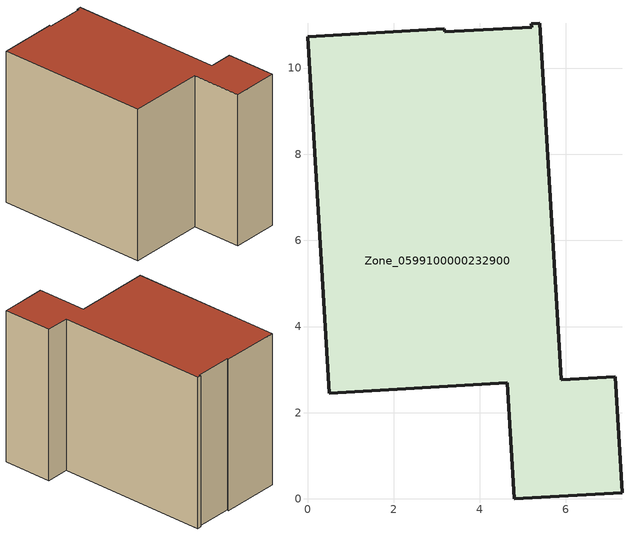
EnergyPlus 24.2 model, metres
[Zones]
Zone_0599100000232900
 floor ground (C_G): 5.39,11.04 5.89,2.76 7.14,2.83 7.3,0.14 4.8,0 4.64,2.69 0.5,2.45 0,10.73 3.18,10.91 3.18,10.84 5.2,10.95 5.2,11.03 z0
 wall outside (C_F): 3.18,10.91 0,10.73 0.5,2.45 4.64,2.69 4.8,0 7.3,0.14 7.14,2.83 5.89,2.76 5.39,11.04 5.2,11.03 5.2,10.95 3.18,10.84 3.18,10.91 z0:8.39
 roof outside (C_R): 5.89,2.76 5.39,11.04 5.2,11.03 5.2,10.95 3.18,10.84 3.18,10.91 0,10.73 0.5,2.45 4.64,2.69 4.8,0 7.3,0.14 7.14,2.83 z8.39
[BUILDING]
Pand.0599100000232900: North Axis=0; Terrain=City; Loads Convergence Tolerance Value=0.04; Temperature Convergence Tolerance Value=0.4; Solar Distribution=FullExterior; Maximum Number of Warmup Days=25; Minimum Number of Warmup Days=1
[Site:Location]
Rotterdam.The.Hague.AP_ZH_NLD Design_Conditions: Latitude=51.96; Longitude=4.45; Time Zone=1; Elevation=-4.5
[SITE:GROUNDTEMPERATURE:BUILDINGSURFACE]
18, 18, 18, 18, 18, 18, 18, 18, 18, 18, 18, 18
[MATERIAL] Thermal Absorptance=0.9; Solar Absorptance=0.7; Visible Absorptance=0.7
Name | Roughness | Thickness | Conductivity | Density | Specific Heat
G.TI.1975-1991 | MediumSmooth | 0.15 | 0.288461 | 540 | 1210
F.TI.1975-1991 | Rough | 0.3 | 0.230769 | 1920 | 840
R.TI.1975-1991 | MediumRough | 0.2 | 0.153846 | 1500 | 1000
[CONSTRUCTION]
C_G: G.TI.1975-1991
C_F: F.TI.1975-1991
C_R: R.TI.1975-1991
[ZONE]
Zone_0599100000232900: Type=1; Multiplier=1; Ceiling Height=Autocalculate; Volume=Autocalculate; Floor Area=autocalculate; Part of Total Floor Area=Yes
[ZONEINFILTRATION:DESIGNFLOWRATE]
Infil_Zone_0599100000232900: Zone or ZoneList or Space or SpaceList=Zone_0599100000232900; Schedule=AlwaysOn; Design Flow Rate Calculation Method=Flow/Area; Flow Rate per Floor Area=0.003; Constant Term Coefficient=1; Temperature Term Coefficient=0; Velocity Term Coefficient=0; Velocity Squared Term Coefficient=0
[HVACTEMPLATE:ZONE:IDEALLOADSAIRSYSTEM]
Zone_0599100000232900: Maximum Heating Supply Air Temperature=50; Minimum Cooling Supply Air Temperature=13; Maximum Heating Supply Air Humidity Ratio=0.0156; Minimum Cooling Supply Air Humidity Ratio=0.0077; Heating Limit=NoLimit; Cooling Limit=NoLimit; Dehumidification Control Type=ConstantSensibleHeatRatio; Cooling Sensible Heat Ratio=0.7; Dehumidification Setpoint=60; Humidification Control Type=None; Humidification Setpoint=30; Outdoor Air Method=None; Outdoor Air Flow Rate per Person=0.00944; Outdoor Air Flow Rate per Zone Floor Area=0; Outdoor Air Flow Rate per Zone=0; Demand Controlled Ventilation Type=None; Outdoor Air Economizer Type=NoEconomizer; Heat Recovery Type=None; Sensible Heat Recovery Effectiveness=0.7; Latent Heat Recovery Effectiveness=0.65
[ZONECONTROL:THERMOSTAT]
ThermostatControl_Zone_0599100000232900: Zone or ZoneList=Zone_0599100000232900; Control Type Schedule=DualSetpointControlType; Control 1=Thermostat_Zone_0599100000232900; Temperature Difference Between Cutout And Setpoint=0
[THERMOSTATSETPOINT:DUALSETPOINT]
Thermostat_Zone_0599100000232900: Heating Setpoint Temperature Schedule=HeatingSetpoint_Zone_0599100000232900; Cooling Setpoint Temperature Schedule=CoolingSetpoint_Zone_0599100000232900
[SCHEDULE:COMPACT]
HeatingSetpoint_Zone_0599100000232900: Through: 12/31, For: AllDays, Until: 24:00, 21
CoolingSetpoint_Zone_0599100000232900: Through: 12/31, For: AllDays, Until: 24:00, 24
DualSetpointControlType: Through: 12/31, For: AllDays, Until: 24:00, 4
AlwaysOn: Through: 12/31, For: AllDays, Until: 24:00, 1
